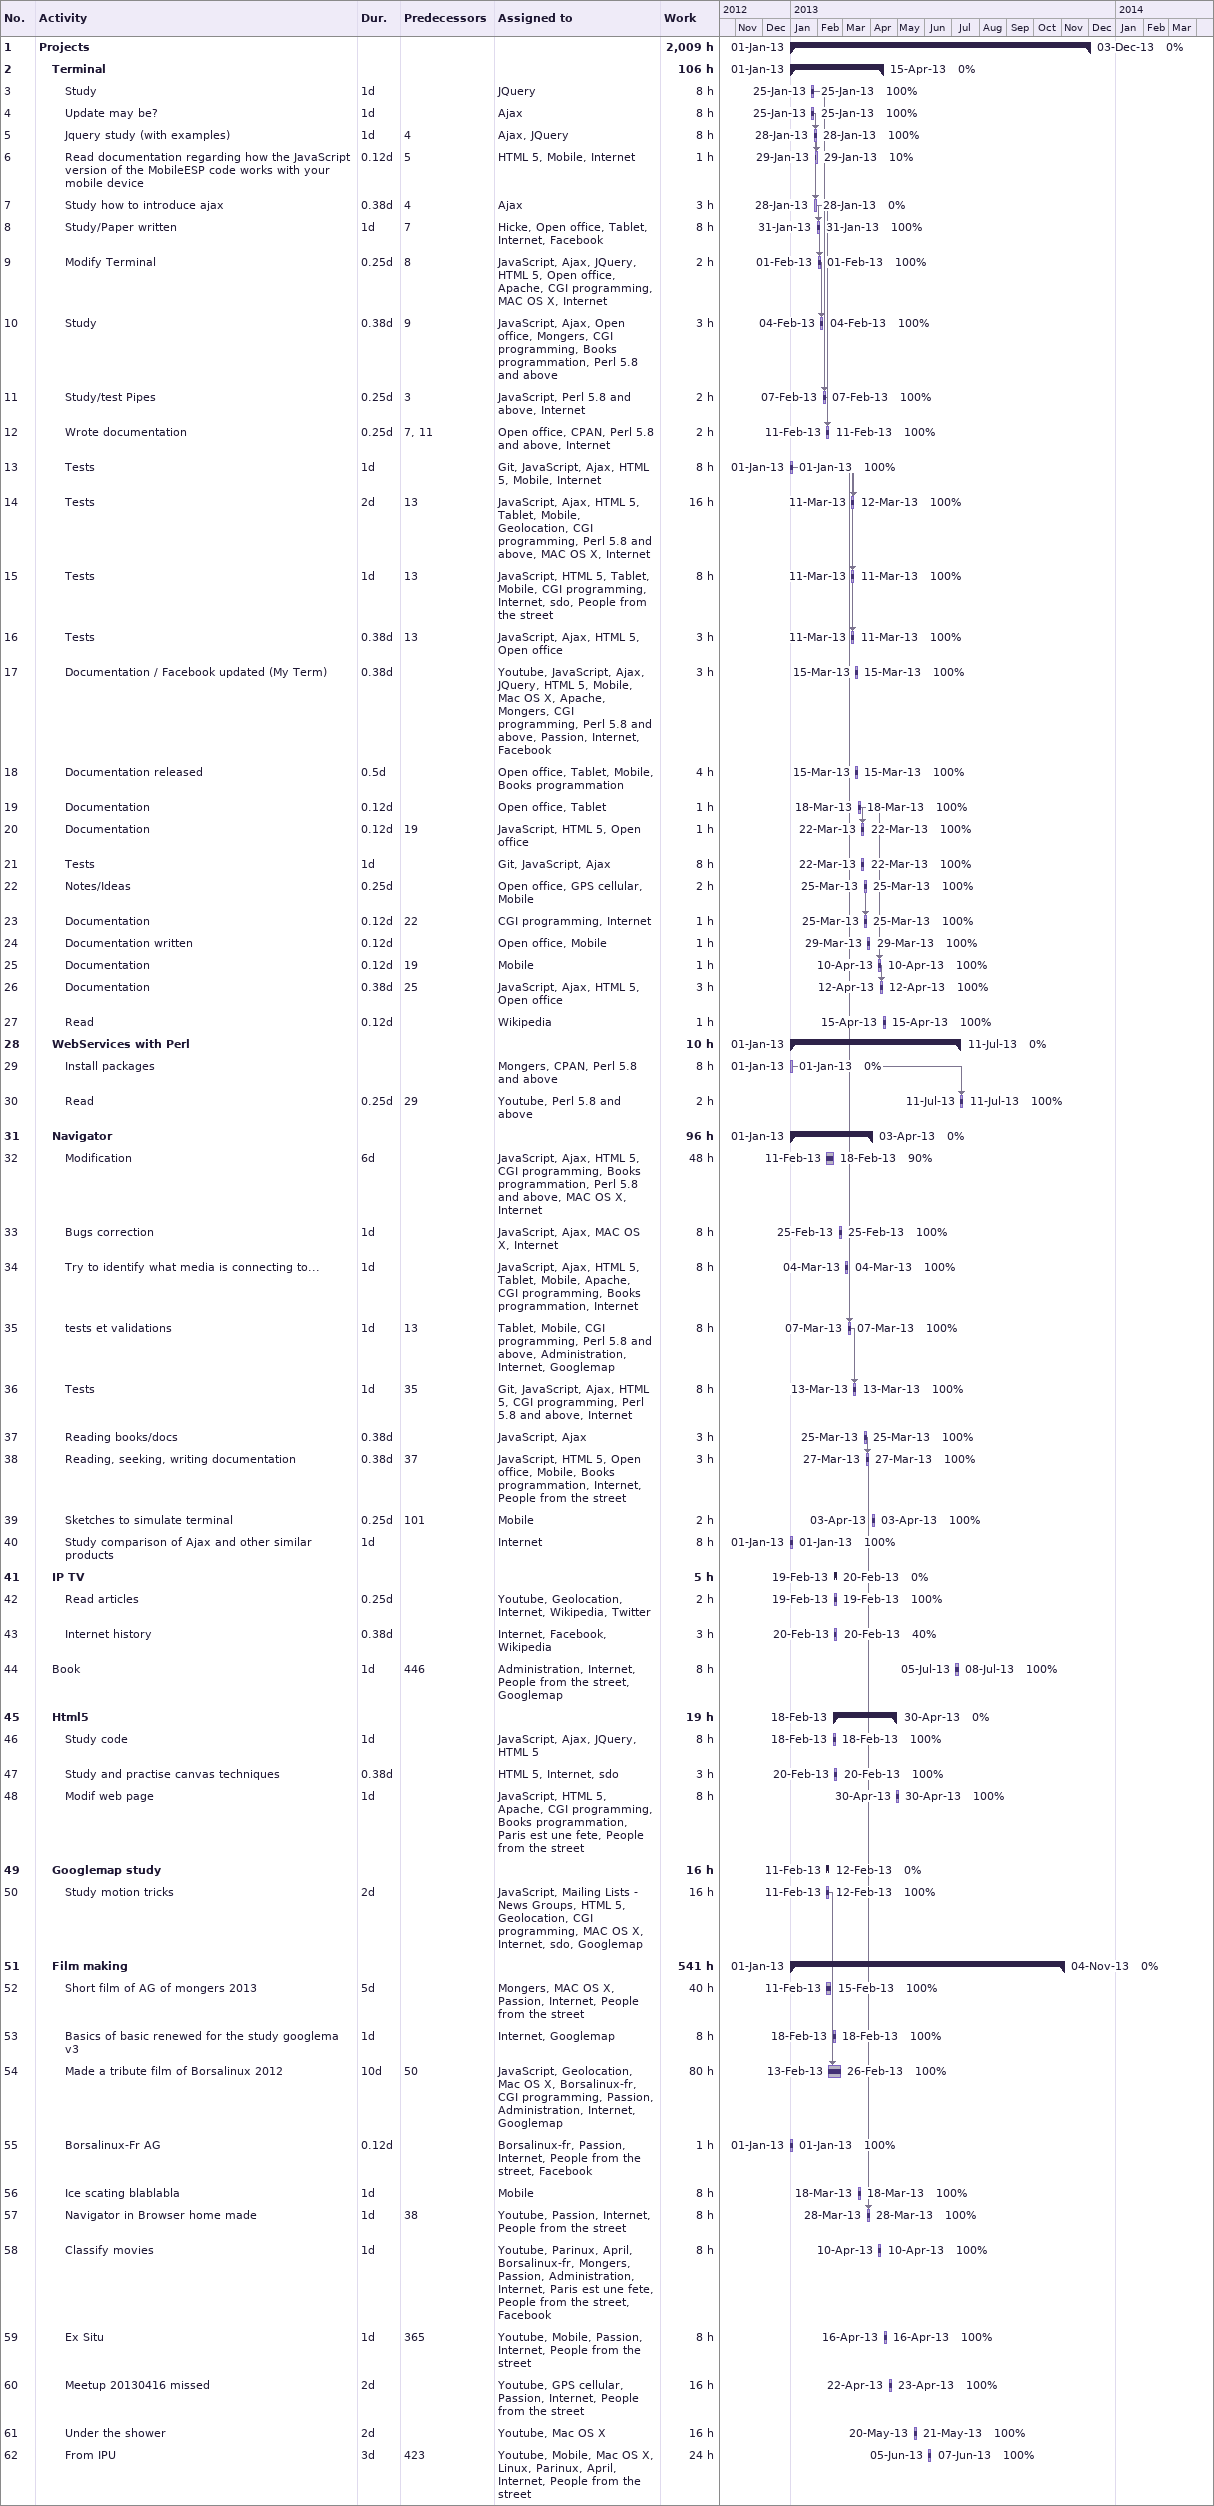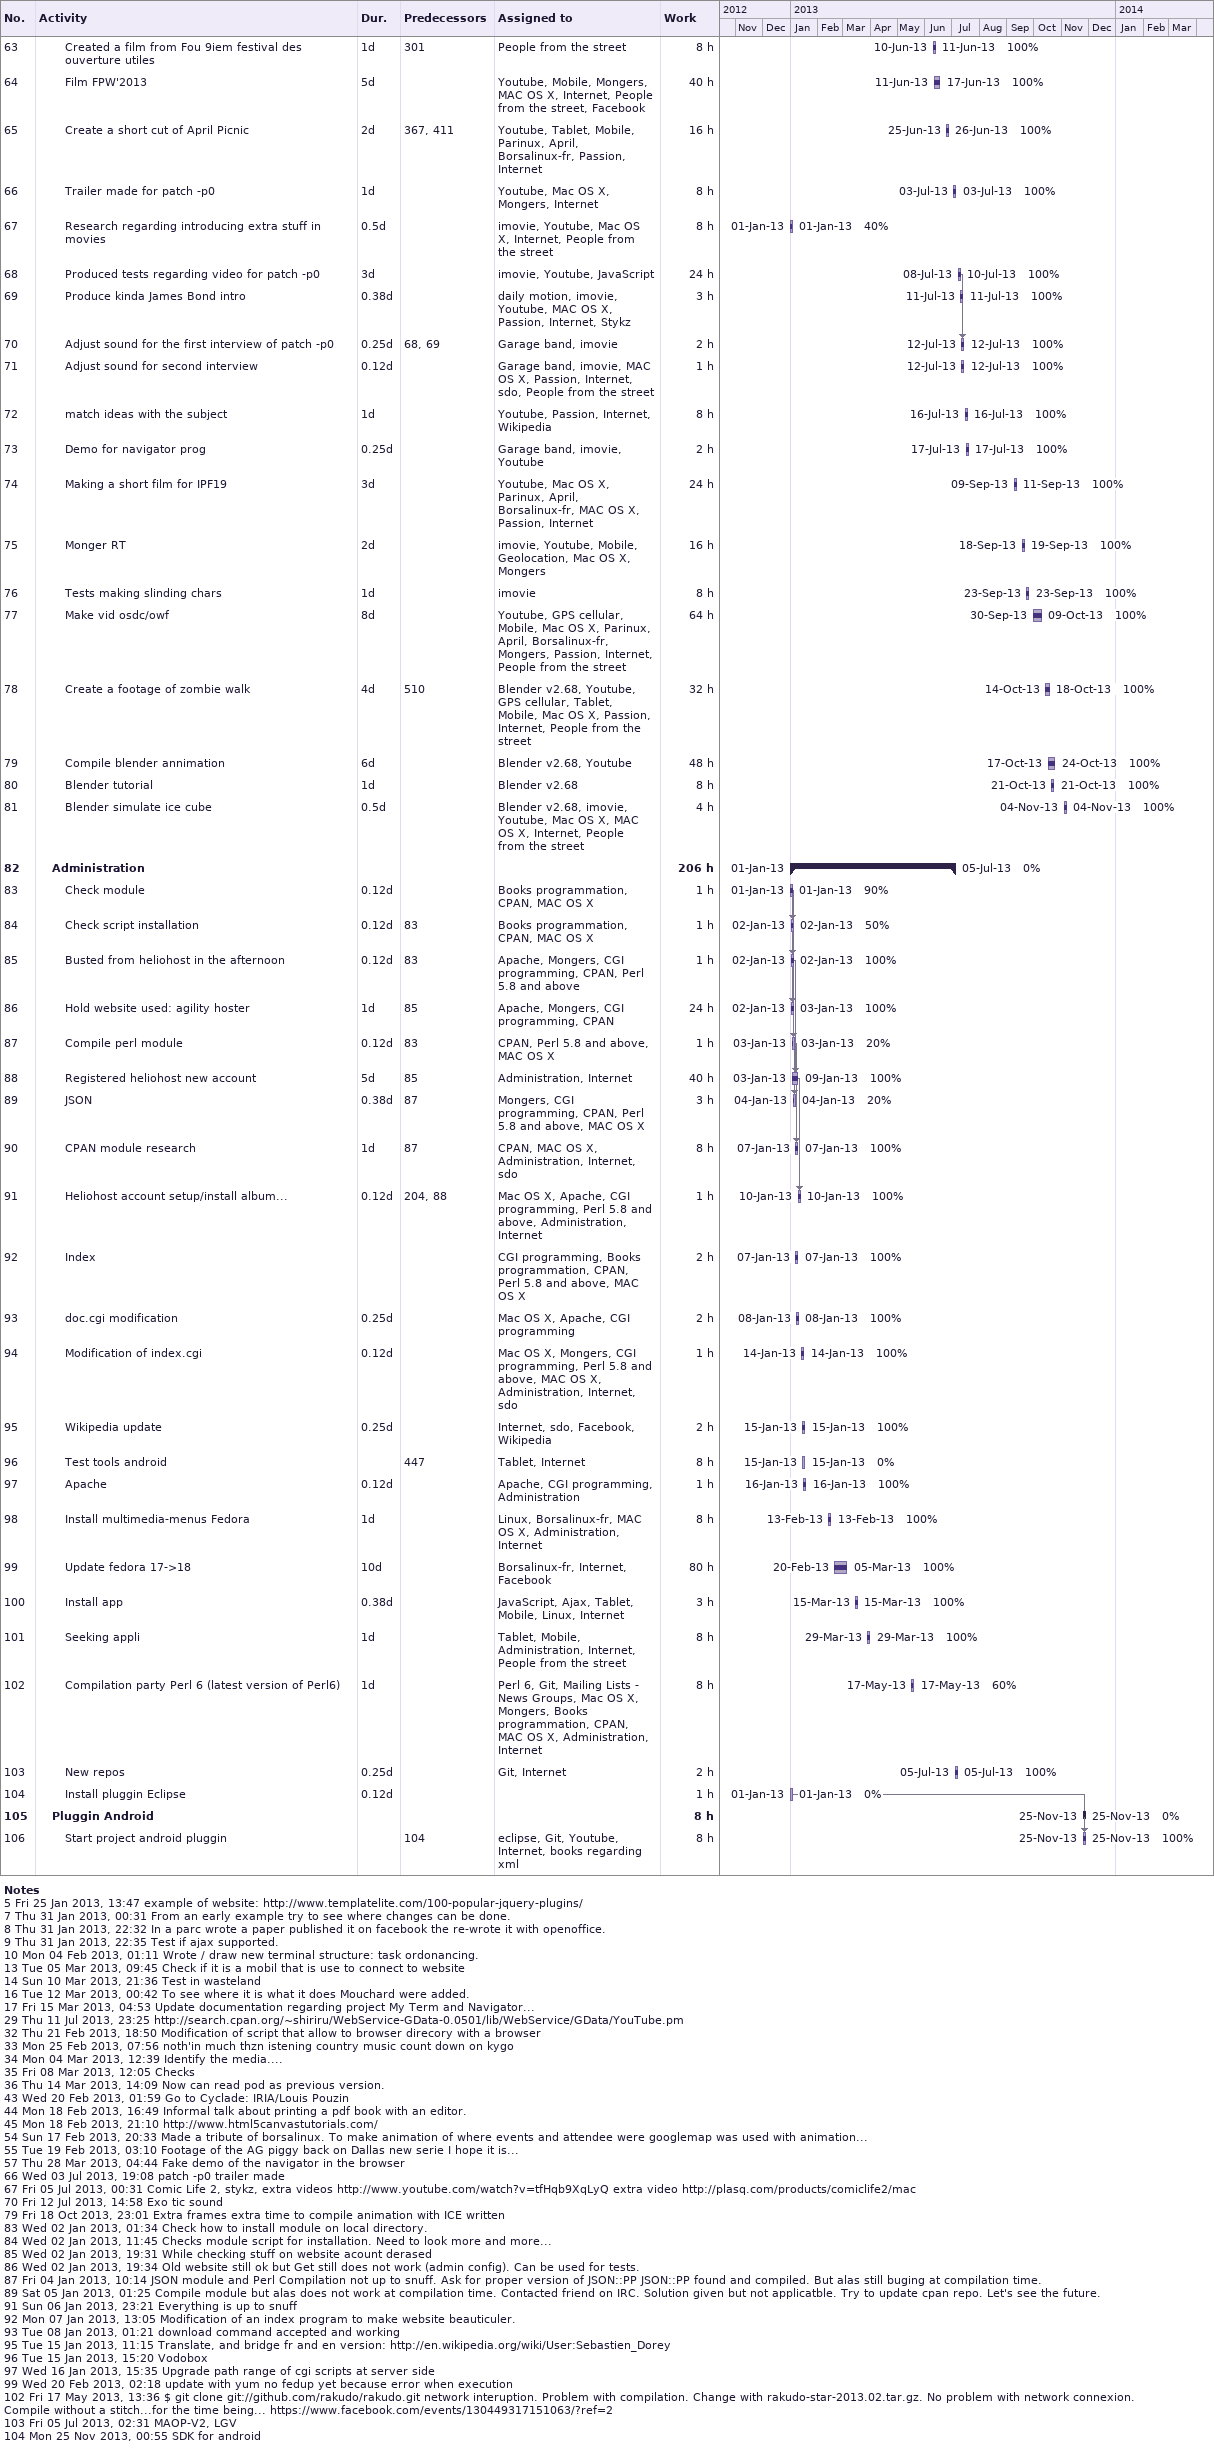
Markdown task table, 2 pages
| ID | Level | Task | Duration | Start | Finish | Predecessors | Resources | % complete | Work (h) |
|---|---|---|---|---|---|---|---|---|---|
| 1 | 1 | **Projects** |  | 2013-01-01 | 2013-12-03 |  |  | 0 | 2009 |
| 2 | 2 | **Terminal** |  | 2013-01-01 | 2013-04-15 |  |  | 0 | 106 |
| 3 | 3 | Study | 1d | 2013-01-25 | 2013-01-25 |  | JQuery | 100 | 8 |
| 4 | 3 | Update may be? | 1d | 2013-01-25 | 2013-01-25 |  | Ajax | 100 | 8 |
| 5 | 3 | Jquery study (with examples) | 1d | 2013-01-28 | 2013-01-28 | 4 | Ajax, JQuery | 100 | 8 |
| 6 | 3 | Read documentation regarding how the JavaScript version of the MobileESP code works with your mobile device | 0.12d | 2013-01-29 | 2013-01-29 | 5 | HTML 5, Mobile, Internet | 10 | 1 |
| 7 | 3 | Study how to introduce ajax | 0.38d | 2013-01-28 | 2013-01-28 | 4 | Ajax | 0 | 3 |
| 8 | 3 | Study/Paper written | 1d | 2013-01-31 | 2013-01-31 | 7 | Hicke, Open office, Tablet, Internet, Facebook | 100 | 8 |
| 9 | 3 | Modify Terminal | 0.25d | 2013-02-01 | 2013-02-01 | 8 | JavaScript, Ajax, JQuery, HTML 5, Open office, Apache, CGI programming, MAC OS X, Internet | 100 | 2 |
| 10 | 3 | Study | 0.38d | 2013-02-04 | 2013-02-04 | 9 | JavaScript, Ajax, Open office, Mongers, CGI programming, Books programmation, Perl 5.8 and above | 100 | 3 |
| 11 | 3 | Study/test Pipes | 0.25d | 2013-02-07 | 2013-02-07 | 3 | JavaScript, Perl 5.8 and above, Internet | 100 | 2 |
| 12 | 3 | Wrote documentation | 0.25d | 2013-02-11 | 2013-02-11 | 7, 11 | Open office, CPAN, Perl 5.8 and above, Internet | 100 | 2 |
| 13 | 3 | Tests | 1d | 2013-01-01 | 2013-01-01 |  | Git, JavaScript, Ajax, HTML 5, Mobile, Internet | 100 | 8 |
| 14 | 3 | Tests | 2d | 2013-03-11 | 2013-03-12 | 13 | JavaScript, Ajax, HTML 5, Tablet, Mobile, Geolocation, CGI programming, Perl 5.8 and above, MAC OS X, Internet | 100 | 16 |
| 15 | 3 | Tests | 1d | 2013-03-11 | 2013-03-11 | 13 | JavaScript, HTML 5, Tablet, Mobile, CGI programming, Internet, sdo, People from the street | 100 | 8 |
| 16 | 3 | Tests | 0.38d | 2013-03-11 | 2013-03-11 | 13 | JavaScript, Ajax, HTML 5, Open office | 100 | 3 |
| 17 | 3 | Documentation / Facebook updated (My Term) | 0.38d | 2013-03-15 | 2013-03-15 |  | Youtube, JavaScript, Ajax, JQuery, HTML 5, Mobile, Mac OS X, Apache, Mongers, CGI programming, Perl 5.8 and above, Passion, Internet, Facebook | 100 | 3 |
| 18 | 3 | Documentation released | 0.5d | 2013-03-15 | 2013-03-15 |  | Open office, Tablet, Mobile, Books programmation | 100 | 4 |
| 19 | 3 | Documentation | 0.12d | 2013-03-18 | 2013-03-18 |  | Open office, Tablet | 100 | 1 |
| 20 | 3 | Documentation | 0.12d | 2013-03-22 | 2013-03-22 | 19 | JavaScript, HTML 5, Open office | 100 | 1 |
| 21 | 3 | Tests | 1d | 2013-03-22 | 2013-03-22 |  | Git, JavaScript, Ajax | 100 | 8 |
| 22 | 3 | Notes/Ideas | 0.25d | 2013-03-25 | 2013-03-25 |  | Open office, GPS cellular, Mobile | 100 | 2 |
| 23 | 3 | Documentation | 0.12d | 2013-03-25 | 2013-03-25 | 22 | CGI programming, Internet | 100 | 1 |
| 24 | 3 | Documentation written | 0.12d | 2013-03-29 | 2013-03-29 |  | Open office, Mobile | 100 | 1 |
| 25 | 3 | Documentation | 0.12d | 2013-04-10 | 2013-04-10 | 19 | Mobile | 100 | 1 |
| 26 | 3 | Documentation | 0.38d | 2013-04-12 | 2013-04-12 | 25 | JavaScript, Ajax, HTML 5, Open office | 100 | 3 |
| 27 | 3 | Read | 0.12d | 2013-04-15 | 2013-04-15 |  | Wikipedia | 100 | 1 |
| 28 | 2 | **WebServices with Perl** |  | 2013-01-01 | 2013-07-11 |  |  | 0 | 10 |
| 29 | 3 | Install packages |  | 2013-01-01 | 2013-01-01 |  | Mongers, CPAN, Perl 5.8 and above | 0 | 8 |
| 30 | 3 | Read | 0.25d | 2013-07-11 | 2013-07-11 | 29 | Youtube, Perl 5.8 and above | 100 | 2 |
| 31 | 2 | **Navigator** |  | 2013-01-01 | 2013-04-03 |  |  | 0 | 96 |
| 32 | 3 | Modification | 6d | 2013-02-11 | 2013-02-18 |  | JavaScript, Ajax, HTML 5, CGI programming, Books programmation, Perl 5.8 and above, MAC OS X, Internet | 90 | 48 |
| 33 | 3 | Bugs correction | 1d | 2013-02-25 | 2013-02-25 |  | JavaScript, Ajax, MAC OS X, Internet | 100 | 8 |
| 34 | 3 | Try to identify what media is connecting to... | 1d | 2013-03-04 | 2013-03-04 |  | JavaScript, Ajax, HTML 5, Tablet, Mobile, Apache, CGI programming, Books programmation, Internet | 100 | 8 |
| 35 | 3 | tests et validations | 1d | 2013-03-07 | 2013-03-07 | 13 | Tablet, Mobile, CGI programming, Perl 5.8 and above, Administration, Internet, Googlemap | 100 | 8 |
| 36 | 3 | Tests | 1d | 2013-03-13 | 2013-03-13 | 35 | Git, JavaScript, Ajax, HTML 5, CGI programming, Perl 5.8 and above, Internet | 100 | 8 |
| 37 | 3 | Reading books/docs | 0.38d | 2013-03-25 | 2013-03-25 |  | JavaScript, Ajax | 100 | 3 |
| 38 | 3 | Reading, seeking, writing documentation | 0.38d | 2013-03-27 | 2013-03-27 | 37 | JavaScript, HTML 5, Open office, Mobile, Books programmation, Internet, People from the street | 100 | 3 |
| 39 | 3 | Sketches to simulate terminal | 0.25d | 2013-04-03 | 2013-04-03 | 101 | Mobile | 100 | 2 |
| 40 | 3 | Study comparison of Ajax and other similar products | 1d | 2013-01-01 | 2013-01-01 |  | Internet | 100 | 8 |
| 41 | 2 | **IP TV** |  | 2013-02-19 | 2013-02-20 |  |  | 0 | 5 |
| 42 | 3 | Read articles | 0.25d | 2013-02-19 | 2013-02-19 |  | Youtube, Geolocation, Internet, Wikipedia, Twitter | 100 | 2 |
| 43 | 3 | Internet history | 0.38d | 2013-02-20 | 2013-02-20 |  | Internet, Facebook, Wikipedia | 40 | 3 |
| 44 | 2 | Book | 1d | 2013-07-05 | 2013-07-08 | 446 | Administration, Internet, People from the street, Googlemap | 100 | 8 |
| 45 | 2 | **Html5** |  | 2013-02-18 | 2013-04-30 |  |  | 0 | 19 |
| 46 | 3 | Study code | 1d | 2013-02-18 | 2013-02-18 |  | JavaScript, Ajax, JQuery, HTML 5 | 100 | 8 |
| 47 | 3 | Study and practise canvas techniques | 0.38d | 2013-02-20 | 2013-02-20 |  | HTML 5, Internet, sdo | 100 | 3 |
| 48 | 3 | Modif web page | 1d | 2013-04-30 | 2013-04-30 |  | JavaScript, HTML 5, Apache, CGI programming, Books programmation, Paris est une fete, People from the street | 100 | 8 |
| 49 | 2 | **Googlemap study** |  | 2013-02-11 | 2013-02-12 |  |  | 0 | 16 |
| 50 | 3 | Study motion tricks | 2d | 2013-02-11 | 2013-02-12 |  | JavaScript, Mailing Lists - News Groups, HTML 5, Geolocation, CGI programming, MAC OS X, Internet, sdo, Googlemap | 100 | 16 |
| 51 | 2 | **Film making** |  | 2013-01-01 | 2013-11-04 |  |  | 0 | 541 |
| 52 | 3 | Short film of AG of mongers 2013 | 5d | 2013-02-11 | 2013-02-15 |  | Mongers, MAC OS X, Passion, Internet, People from the street | 100 | 40 |
| 53 | 3 | Basics of basic renewed for the study googlema v3 | 1d | 2013-02-18 | 2013-02-18 |  | Internet, Googlemap | 100 | 8 |
| 54 | 3 | Made a tribute film of Borsalinux 2012 | 10d | 2013-02-13 | 2013-02-26 | 50 | JavaScript, Geolocation, Mac OS X, Borsalinux-fr, CGI programming, Passion, Administration, Internet, Googlemap | 100 | 80 |
| 55 | 3 | Borsalinux-Fr AG | 0.12d | 2013-01-01 | 2013-01-01 |  | Borsalinux-fr, Passion, Internet, People from the street, Facebook | 100 | 1 |
| 56 | 3 | Ice scating blablabla | 1d | 2013-03-18 | 2013-03-18 |  | Mobile | 100 | 8 |
| 57 | 3 | Navigator in Browser home made | 1d | 2013-03-28 | 2013-03-28 | 38 | Youtube, Passion, Internet, People from the street | 100 | 8 |
| 58 | 3 | Classify movies | 1d | 2013-04-10 | 2013-04-10 |  | Youtube, Parinux, April, Borsalinux-fr, Mongers, Passion, Administration, Internet, Paris est une fete, People from the street, Facebook | 100 | 8 |
| 59 | 3 | Ex Situ | 1d | 2013-04-16 | 2013-04-16 | 365 | Youtube, Mobile, Passion, Internet, People from the street | 100 | 8 |
| 60 | 3 | Meetup 20130416 missed | 2d | 2013-04-22 | 2013-04-23 |  | Youtube, GPS cellular, Passion, Internet, People from the street | 100 | 16 |
| 61 | 3 | Under the shower | 2d | 2013-05-20 | 2013-05-21 |  | Youtube, Mac OS X | 100 | 16 |
| 62 | 3 | From IPU | 3d | 2013-06-05 | 2013-06-07 | 423 | Youtube, Mobile, Mac OS X, Linux, Parinux, April, Internet, People from the street | 100 | 24 |
| 63 | 3 | Created a film from Fou 9iem festival des ouverture utiles | 1d | 2013-06-10 | 2013-06-11 | 301 | People from the street | 100 | 8 |
| 64 | 3 | Film FPW'2013 | 5d | 2013-06-11 | 2013-06-17 |  | Youtube, Mobile, Mongers, MAC OS X, Internet, People from the street, Facebook | 100 | 40 |
| 65 | 3 | Create a short cut of April Picnic | 2d | 2013-06-25 | 2013-06-26 | 367, 411 | Youtube, Tablet, Mobile, Parinux, April, Borsalinux-fr, Passion, Internet | 100 | 16 |
| 66 | 3 | Trailer made for patch -p0 | 1d | 2013-07-03 | 2013-07-03 |  | Youtube, Mac OS X, Mongers, Internet | 100 | 8 |
| 67 | 3 | Research regarding introducing extra stuff in movies | 0.5d | 2013-01-01 | 2013-01-01 |  | imovie, Youtube, Mac OS X, Internet, People from the street | 40 | 8 |
| 68 | 3 | Produced tests regarding video for patch -p0 | 3d | 2013-07-08 | 2013-07-10 |  | imovie, Youtube, JavaScript | 100 | 24 |
| 69 | 3 | Produce kinda James Bond intro | 0.38d | 2013-07-11 | 2013-07-11 |  | daily motion, imovie, Youtube, MAC OS X, Passion, Internet, Stykz | 100 | 3 |
| 70 | 3 | Adjust sound for the first interview of patch -p0 | 0.25d | 2013-07-12 | 2013-07-12 | 68, 69 | Garage band, imovie | 100 | 2 |
| 71 | 3 | Adjust sound for second interview | 0.12d | 2013-07-12 | 2013-07-12 |  | Garage band, imovie, MAC OS X, Passion, Internet, sdo, People from the street | 100 | 1 |
| 72 | 3 | match ideas with the subject | 1d | 2013-07-16 | 2013-07-16 |  | Youtube, Passion, Internet, Wikipedia | 100 | 8 |
| 73 | 3 | Demo for navigator prog | 0.25d | 2013-07-17 | 2013-07-17 |  | Garage band, imovie, Youtube | 100 | 2 |
| 74 | 3 | Making a short film for IPF19 | 3d | 2013-09-09 | 2013-09-11 |  | Youtube, Mac OS X, Parinux, April, Borsalinux-fr, MAC OS X, Passion, Internet | 100 | 24 |
| 75 | 3 | Monger RT | 2d | 2013-09-18 | 2013-09-19 |  | imovie, Youtube, Mobile, Geolocation, Mac OS X, Mongers | 100 | 16 |
| 76 | 3 | Tests making slinding chars | 1d | 2013-09-23 | 2013-09-23 |  | imovie | 100 | 8 |
| 77 | 3 | Make vid osdc/owf | 8d | 2013-09-30 | 2013-10-09 |  | Youtube, GPS cellular, Mobile, Mac OS X, Parinux, April, Borsalinux-fr, Mongers, Passion, Internet, People from the street | 100 | 64 |
| 78 | 3 | Create a footage of zombie walk | 4d | 2013-10-14 | 2013-10-18 | 510 | Blender v2.68, Youtube, GPS cellular, Tablet, Mobile, Mac OS X, Passion, Internet, People from the street | 100 | 32 |
| 79 | 3 | Compile blender annimation | 6d | 2013-10-17 | 2013-10-24 |  | Blender v2.68, Youtube | 100 | 48 |
| 80 | 3 | Blender tutorial | 1d | 2013-10-21 | 2013-10-21 |  | Blender v2.68 | 100 | 8 |
| 81 | 3 | Blender simulate ice cube | 0.5d | 2013-11-04 | 2013-11-04 |  | Blender v2.68, imovie, Youtube, Mac OS X, MAC OS X, Internet, People from the street | 100 | 4 |
| 82 | 2 | **Administration** |  | 2013-01-01 | 2013-07-05 |  |  | 0 | 206 |
| 83 | 3 | Check module | 0.12d | 2013-01-01 | 2013-01-01 |  | Books programmation, CPAN, MAC OS X | 90 | 1 |
| 84 | 3 | Check script installation | 0.12d | 2013-01-02 | 2013-01-02 | 83 | Books programmation, CPAN, MAC OS X | 50 | 1 |
| 85 | 3 | Busted from heliohost in the afternoon | 0.12d | 2013-01-02 | 2013-01-02 | 83 | Apache, Mongers, CGI programming, CPAN, Perl 5.8 and above | 100 | 1 |
| 86 | 3 | Hold website used: agility hoster | 1d | 2013-01-02 | 2013-01-03 | 85 | Apache, Mongers, CGI programming, CPAN | 100 | 24 |
| 87 | 3 | Compile perl module | 0.12d | 2013-01-03 | 2013-01-03 | 83 | CPAN, Perl 5.8 and above, MAC OS X | 20 | 1 |
| 88 | 3 | Registered heliohost new account | 5d | 2013-01-03 | 2013-01-09 | 85 | Administration, Internet | 100 | 40 |
| 89 | 3 | JSON | 0.38d | 2013-01-04 | 2013-01-04 | 87 | Mongers, CGI programming, CPAN, Perl 5.8 and above, MAC OS X | 20 | 3 |
| 90 | 3 | CPAN module research | 1d | 2013-01-07 | 2013-01-07 | 87 | CPAN, MAC OS X, Administration, Internet, sdo | 100 | 8 |
| 91 | 3 | Heliohost account setup/install album... | 0.12d | 2013-01-10 | 2013-01-10 | 204, 88 | Mac OS X, Apache, CGI programming, Perl 5.8 and above, Administration, Internet | 100 | 1 |
| 92 | 3 | Index |  | 2013-01-07 | 2013-01-07 |  | CGI programming, Books programmation, CPAN, Perl 5.8 and above, MAC OS X | 100 | 2 |
| 93 | 3 | doc.cgi modification | 0.25d | 2013-01-08 | 2013-01-08 |  | Mac OS X, Apache, CGI programming | 100 | 2 |
| 94 | 3 | Modification of index.cgi | 0.12d | 2013-01-14 | 2013-01-14 |  | Mac OS X, Mongers, CGI programming, Perl 5.8 and above, MAC OS X, Administration, Internet, sdo | 100 | 1 |
| 95 | 3 | Wikipedia update | 0.25d | 2013-01-15 | 2013-01-15 |  | Internet, sdo, Facebook, Wikipedia | 100 | 2 |
| 96 | 3 | Test tools android |  | 2013-01-15 | 2013-01-15 | 447 | Tablet, Internet | 0 | 8 |
| 97 | 3 | Apache | 0.12d | 2013-01-16 | 2013-01-16 |  | Apache, CGI programming, Administration | 100 | 1 |
| 98 | 3 | Install multimedia-menus Fedora | 1d | 2013-02-13 | 2013-02-13 |  | Linux, Borsalinux-fr, MAC OS X, Administration, Internet | 100 | 8 |
| 99 | 3 | Update fedora 17->18 | 10d | 2013-02-20 | 2013-03-05 |  | Borsalinux-fr, Internet, Facebook | 100 | 80 |
| 100 | 3 | Install app | 0.38d | 2013-03-15 | 2013-03-15 |  | JavaScript, Ajax, Tablet, Mobile, Linux, Internet | 100 | 3 |
| 101 | 3 | Seeking appli | 1d | 2013-03-29 | 2013-03-29 |  | Tablet, Mobile, Administration, Internet, People from the street | 100 | 8 |
| 102 | 3 | Compilation party Perl 6 (latest version of Perl6) | 1d | 2013-05-17 | 2013-05-17 |  | Perl 6, Git, Mailing Lists - News Groups, Mac OS X, Mongers, Books programmation, CPAN, MAC OS X, Administration, Internet | 60 | 8 |
| 103 | 3 | New repos | 0.25d | 2013-07-05 | 2013-07-05 |  | Git, Internet | 100 | 2 |
| 104 | 3 | Install pluggin Eclipse | 0.12d | 2013-01-01 | 2013-01-01 |  |  | 0 | 1 |
| 105 | 2 | **Pluggin Android** |  | 2013-11-25 | 2013-11-25 |  |  | 0 | 8 |
| 106 | 3 | Start project android pluggin |  | 2013-11-25 | 2013-11-25 | 104 | eclipse, Git, Youtube, Internet, books regarding xml | 100 | 8 |

Notes
- 5: Fri 25 Jan 2013, 13:47 example of website: http://www.templatelite.com/100-popular-jquery-plugins/
- 7: Thu 31 Jan 2013, 00:31 From an early example try to see where changes can be done.
- 8: Thu 31 Jan 2013, 22:32 In a parc wrote a paper published it on facebook the re-wrote it with openoffice.
- 9: Thu 31 Jan 2013, 22:35 Test if ajax supported.
- 10: Mon 04 Feb 2013, 01:11 Wrote / draw new terminal structure: task ordonancing.
- 13: Tue 05 Mar 2013, 09:45 Check if it is a mobil that is use to connect to website
- 14: Sun 10 Mar 2013, 21:36 Test in wasteland
- 16: Tue 12 Mar 2013, 00:42 To see where it is what it does Mouchard were added.
- 17: Fri 15 Mar 2013, 04:53 Update documentation regarding project My Term and Navigator...
- 29: Thu 11 Jul 2013, 23:25 http://search.cpan.org/~shiriru/WebService-GData-0.0501/lib/WebService/GData/YouTube.pm
- 32: Thu 21 Feb 2013, 18:50 Modification of script that allow to browser direcory with a browser
- 33: Mon 25 Feb 2013, 07:56 noth'in much thzn istening country music count down on kygo
- 34: Mon 04 Mar 2013, 12:39 Identify the media....
- 35: Fri 08 Mar 2013, 12:05 Checks
- 36: Thu 14 Mar 2013, 14:09 Now can read pod as previous version.
- 43: Wed 20 Feb 2013, 01:59 Go to Cyclade: IRIA/Louis Pouzin
- 44: Mon 18 Feb 2013, 16:49 Informal talk about printing a pdf book with an editor.
- 45: Mon 18 Feb 2013, 21:10 http://www.html5canvastutorials.com/
- 54: Sun 17 Feb 2013, 20:33 Made a tribute of borsalinux. To make animation of where events and attendee were googlemap was used with animation...
- 55: Tue 19 Feb 2013, 03:10 Footage of the AG piggy back on Dallas new serie I hope it is...
- 57: Thu 28 Mar 2013, 04:44 Fake demo of the navigator in the browser
- 66: Wed 03 Jul 2013, 19:08 patch -p0 trailer made
- 67: Fri 05 Jul 2013, 00:31 Comic Life 2, stykz, extra videos http://www.youtube.com/watch?v=tfHqb9XqLyQ extra video http://plasq.com/products/comiclife2/mac
- 70: Fri 12 Jul 2013, 14:58 Exo tic sound
- 79: Fri 18 Oct 2013, 23:01 Extra frames extra time to compile animation with ICE written
- 83: Wed 02 Jan 2013, 01:34 Check how to install module on local directory.
- 84: Wed 02 Jan 2013, 11:45 Checks module script for installation. Need to look more and more...
- 85: Wed 02 Jan 2013, 19:31 While checking stuff on website acount derased
- 86: Wed 02 Jan 2013, 19:34 Old website still ok but Get still does not work (admin config). Can be used for tests.
- 87: Fri 04 Jan 2013, 10:14 JSON module and Perl Compilation not up to snuff. Ask for proper version of JSON::PP JSON::PP found and compiled. But alas still buging at compilation time.
- 89: Sat 05 Jan 2013, 01:25 Compile module but alas does not work at compilation time. Contacted friend on IRC. Solution given but not applicatble. Try to update cpan repo. Let's see the future.
- 91: Sun 06 Jan 2013, 23:21 Everything is up to snuff
- 92: Mon 07 Jan 2013, 13:05 Modification of an index program to make website beauticuler.
- 93: Tue 08 Jan 2013, 01:21 download command accepted and working
- 95: Tue 15 Jan 2013, 11:15 Translate, and bridge fr and en version: http://en.wikipedia.org/wiki/User:Sebastien_Dorey
- 96: Tue 15 Jan 2013, 15:20 Vodobox
- 97: Wed 16 Jan 2013, 15:35 Upgrade path range of cgi scripts at server side
- 99: Wed 20 Feb 2013, 02:18 update with yum no fedup yet because error when execution
- 102: Fri 17 May 2013, 13:36 $ git clone git://github.com/rakudo/rakudo.git network interuption. Problem with compilation. Change with rakudo-star-2013.02.tar.gz. No problem with network connexion. Compile without a stitch...for the time being... https://www.facebook.com/events/130449317151063/?ref=2
- 103: Fri 05 Jul 2013, 02:31 MAOP-V2, LGV
- 104: Mon 25 Nov 2013, 00:55 SDK for android
